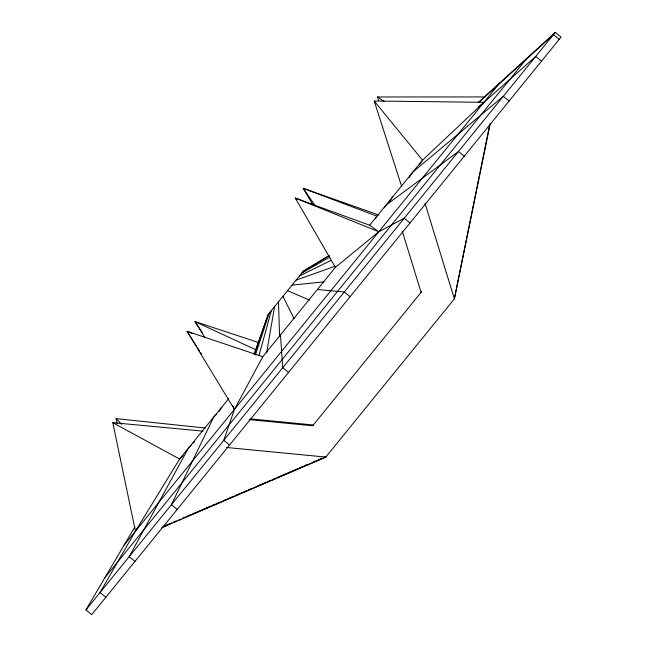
<?xml version="1.0" encoding="UTF-8"?>
<svg xmlns="http://www.w3.org/2000/svg" width="647" height="647" viewBox="0 0 647 647"><rect width="100%" height="100%" fill="white"/><g stroke="black" fill="none" stroke-linecap="round" stroke-linejoin="round"><path stroke-width="0.97" d="M266.604 352.971L274.579 306.605M489.747 124.127L454.372 298.865L325.797 457.073L161.726 527.75M490.337 123.334L454.372 298.865L425.014 203.304M259.075 355.171L271.408 310.495M255.395 355.066L269.225 313.188M254.384 354.095L268.303 314.321M254.045 354.516L268.165 314.491L303.37 271.174L329.291 255.46M219.204 411.508L220.465 408.775L221.889 407.375M410.028 222.956L404.229 218.233L378.794 231.739L335.381 267.373L262.779 356.707L234.424 409.381L223.773 440.292L229.572 445.007M136.897 528.559L100.034 592.547L105.841 597.262M478.125 102.63L555.288 32.35L561.095 37.065L91.712 614.65L85.905 609.935L134.843 526.941M384.286 207.727L385.903 205.204L458.464 151.495L464.271 156.218M389.413 201.888L392.705 196.834M419.798 164.322L422.523 160.141L483.964 102.323L535.692 56.467L541.499 61.182M408.864 177.901L412.81 172.094L503.301 96.322L509.108 101.037M375.284 218.637L376.991 216.163L303.225 188.326L312.816 204.695M228.747 398.584L179.591 459.063L135.441 531.187L112.788 422.653L202.826 431.104M335.381 267.373L295.307 198.071L369.631 225.221L422.523 160.141L374.192 101.005L483.964 102.323L478.643 106.836M124.135 545.097L499.646 83.034M105.016 577.512L527.467 57.688M85.905 609.935L555.288 32.35M421.715 291.603L312.695 425.758L249.144 419.612M191.116 445.403L188.342 448.298L129.19 556.663L134.997 561.386M193.202 443.227L194.593 441.78M183.085 455.528L179.591 459.063L112.788 422.653M216.51 414.306L213.664 417.145L171.398 504.733L177.205 509.448M478.731 102.509L553.428 34.647L559.234 39.362M303.225 271.344L329.008 255.808M302.311 272.476L305.78 270.47M301.898 272.985L329.849 257.11M299.472 275.97L331.183 260.337M166.991 524.976L163.287 526.577L171.665 523.035M168.843 524.183L171.625 522.978M173.485 522.186L176.259 520.989M182.753 518.19L184.605 517.39M187.387 516.193L191.091 514.6M192.943 513.799L195.726 512.602M197.586 511.801L199.438 511.001M202.22 509.804L210.558 506.213M212.41 505.412L215.192 504.215M217.044 503.415L219.826 502.218M224.46 500.22L227.243 499.023M229.095 498.222L231.877 497.025M236.511 495.028L242.075 492.634M243.927 491.833L246.709 490.636M248.561 489.844L251.343 488.639M257.829 485.848L266.176 482.258M268.028 481.457L270.81 480.26M272.662 479.459L275.444 478.262M277.296 477.462L285.642 473.871M287.494 473.07L290.277 471.873M292.129 471.073L297.693 468.679M299.545 467.878L302.327 466.681M304.179 465.88L306.961 464.683M313.447 461.893L315.307 461.093M318.081 459.896L321.794 458.294M323.646 457.502L326.428 456.297M173.525 522.234L176.308 521.045M178.168 520.253L180.95 519.056M182.81 518.263L325.797 457.073L226.571 447.481M296.108 280.111L335.122 266.232M292.04 285.117L324.066 281.857M378.657 100.811L377.468 96.969L485.315 96.945M317.394 289.492L344.293 291.983L350.1 296.706M250.769 418.933L313.326 424.982M117.164 423.534L116.072 418.617L205.285 428.031M258.63 342.538L194.949 321.551L205.002 337.718M262.779 356.707L187.032 331.296L234.424 409.381L232.871 405.823M378.94 215.071L303.225 188.326L315.267 205.803M192.628 333.642L187.032 331.296L196.259 345.797M287.543 290.649L309.646 300.176M255.751 349.76L194.949 321.551L202.179 332.364M377.468 96.969L384.116 101.442M369.631 225.221L378.794 231.739L295.307 198.071L296.504 199.672M288.546 372.446L282.739 367.722L280.466 334.936M116.072 418.617L121.693 424.351M197.343 347.504L199.519 350.909M200.602 352.615L201.686 354.321M282.925 296.326L294.062 318.567M374.192 101.005L401.641 186.401M402.28 231.173L421.084 292.379M278.501 301.769L279.593 336.529"/></g></svg>
